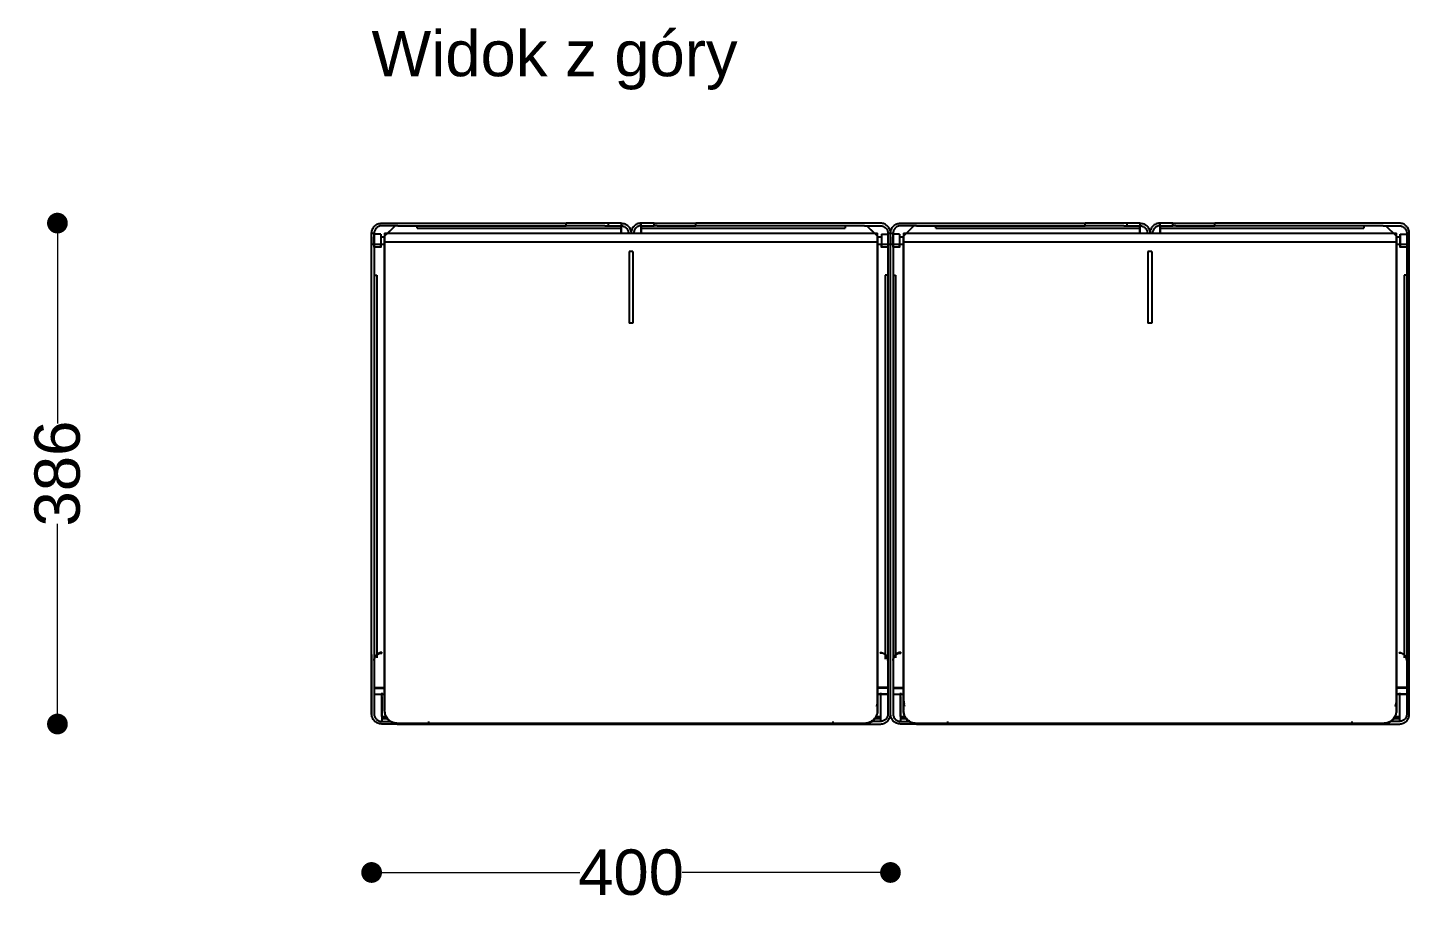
# Model space of a CAD drawing. Header units: millimetres. Extents: x 10366 to 23682, y 24552 to 29690.
# Drawn here: x 16577 to 17642, y 26129 to 26803 of the extents above; entities that cross this region are included whole.
import ezdxf

# ---------------------------------------------------------------- set-up
doc = ezdxf.new("R2010")
doc.units = ezdxf.units.MM
doc.header["$LTSCALE"] = 3
doc.layers.add('DomyÅ›lny', color=7, linetype='Continuous')
doc.styles.get("Standard").update_dxf_attribs({"font": 'arial.ttf'})
doc.dimstyles.new('MATEUSZ', dxfattribs={"dimtxt": 35, "dimasz": 16, "dimexe": 0.18, "dimexo": 0.0625, "dimgap": 0.09, "dimtad": 0, "dimdec": 0, "dimdsep": 46, "dimtxsty": 'Standard', "dimblk": 'DOT', "dimcen": 0.09, "dimse1": 1, "dimse2": 1, "dimadec": 0, "dimazin": 0, "dimtfac": 1, "dimtdec": 0, "dimtofl": 0, "dimtmove": 0, "dimatfit": 3, "dimfxl": 1, "dimtolj": 1, "dimtzin": 0, "dimlwd": 9, "dimlwe": 9, "dimarcsym": 0})

# ---------------------------------------------------------------- blocks, each defined once
blk = doc.blocks.new('_Dot')
at = {"color": 0, "linetype": 'ByBlock', "lineweight": -2}
blk.add_line((-0.5, 0), (-1, 0), dxfattribs=at)
at = {"color": 0, "linetype": 'ByBlock', "const_width": 0.5}
blk.add_lwpolyline([(-0.25, 0, 1), (0.25, 0, 1)], format="xyb", close=True, dxfattribs=at)
blk = doc.blocks.new('*D69')
at = {"color": 0, "lineweight": 9, "transparency": 16777216}
for p, q in [((16599.5, 26636.6), (16599.5, 26498.3)), ((16599.5, 26282.6), (16599.5, 26420.9))]:
    blk.add_line(p, q, dxfattribs=at)
at = {"layer": 'Defpoints', "color": 0, "transparency": 16777216}
for p in [(16849.5, 26652.6), (16599.5, 26266.6), (16849.5, 26266.6)]:
    blk.add_point(p, dxfattribs=at)
at = {"color": 0, "lineweight": 9, "transparency": 16777216, "xscale": 16, "yscale": 16, "zscale": 16}
for p, rotation in [((16599.5, 26652.6), 90), ((16599.5, 26266.6), 270)]:
    blk.add_blockref('_Dot', p, dxfattribs=dict(at, rotation=rotation))
at = {"color": 0, "transparency": 16777216, "insert": (16599.5, 26459.6), "char_height": 35, "attachment_point": 5, "rotation": 90}
blk.add_mtext('\\A1;386', dxfattribs=at)
blk = doc.blocks.new('*D70')
at = {"color": 0, "lineweight": 9, "transparency": 16777216}
for p, q in [((16857.7, 26152.2), (17002.3, 26152.2)), ((17225.7, 26152.2), (17081.1, 26152.2))]:
    blk.add_line(p, q, dxfattribs=at)
at = {"layer": 'Defpoints', "color": 0, "transparency": 16777216}
for p in [(16841.7, 26274.3), (17241.7, 26274.3), (17241.7, 26152.2)]:
    blk.add_point(p, dxfattribs=at)
at = {"color": 0, "lineweight": 9, "transparency": 16777216, "xscale": 16, "yscale": 16, "zscale": 16, "rotation": 180}
blk.add_blockref('_Dot', (16841.7, 26152.2), dxfattribs=at)
at = {"color": 0, "lineweight": 9, "transparency": 16777216, "xscale": 16, "yscale": 16, "zscale": 16}
blk.add_blockref('_Dot', (17241.7, 26152.2), dxfattribs=at)
at = {"color": 0, "transparency": 16777216, "insert": (17041.7, 26152.2), "char_height": 35, "attachment_point": 5}
blk.add_mtext('\\A1;400', dxfattribs=at)

msp = doc.modelspace()

# ---------------------------------------------------------------- linework, layer by layer
at = {"layer": 'DomyÅ›lny'}
for p, q in [((16849.5, 26652.6), (16991.7, 26652.6)), ((16991.7, 26650.6), (16991.7, 26652.6)), ((17024, 26652.6), (16991.7, 26652.6)), ((17024, 26652.6), (17024, 26650.6)), ((17034, 26652.6), (17034, 26650.6)), ((17049.5, 26650.6), (17049.5, 26652.6)), ((17059.5, 26650.6), (17059.5, 26652.6)), ((17059.5, 26652.6), (17091.7, 26652.6)), ((17091.7, 26650.6), (17091.7, 26652.6)), ((17234, 26652.6), (17091.7, 26652.6)), ((17249.5, 26652.6), (17391.7, 26652.6)), ((17391.7, 26650.6), (17391.7, 26652.6)), ((17424, 26652.6), (17391.7, 26652.6)), ((17424, 26652.6), (17424, 26650.6)), ((17434, 26652.6), (17434, 26650.6)), ((17449.5, 26650.6), (17449.5, 26652.6)), ((17459.5, 26650.6), (17459.5, 26652.6)), ((17459.5, 26652.6), (17491.7, 26652.6)), ((17491.7, 26650.6), (17491.7, 26652.6)), ((17634, 26652.6), (17491.7, 26652.6)), ((16841.7, 26274.3), (16841.7, 26644.8)), ((16841.7, 26644.8), (16843.7, 26644.8)), ((16843.7, 26644.8), (16843.7, 26274.3)), ((16848.7, 26644), (16843.7, 26644)), ((16848.7, 26642), (16851.7, 26642)), ((16861.8, 26650.6), (16849.5, 26650.6)), ((16859.8, 26650.6), (16851.7, 26642.5)), ((16851.7, 26644.8), (17231.7, 26644.8)), ((16853.7, 26644.4), (16859.8, 26650.6)), ((16861.8, 26650.6), (16991.7, 26650.6)), ((16876.7, 26648.6), (16876.7, 26650.6)), ((16876.7, 26648.6), (17034, 26648.6)), ((17021.6, 26650.6), (16991.7, 26650.6)), ((17021.6, 26650.6), (17024, 26650.6)), ((17034, 26650.6), (17034, 26648.6)), ((17034, 26644.8), (17034, 26650.6)), ((17034, 26650.6), (17034, 26644.8)), ((17049.5, 26648.6), (17049.5, 26650.6)), ((17049.5, 26650.6), (17049.5, 26644.8)), ((17049.5, 26644.8), (17049.5, 26650.6)), ((17049.5, 26648.6), (17206.7, 26648.6)), ((17061.8, 26650.6), (17059.5, 26650.6)), ((17061.8, 26650.6), (17091.7, 26650.6)), ((17221.6, 26650.6), (17091.7, 26650.6)), ((17206.7, 26650.6), (17206.7, 26648.6)), ((17221.6, 26650.6), (17234, 26650.6)), ((17229.6, 26644.5), (17223.6, 26650.6)), ((17223.6, 26650.6), (17231.7, 26642.5)), ((17231.7, 26642), (17234.7, 26642)), ((17234.7, 26644), (17239.7, 26644)), ((17239.7, 26644.8), (17241.7, 26644.8)), ((17239.7, 26644.8), (17239.7, 26274.3)), ((17241.7, 26274.3), (17241.7, 26644.8)), ((17241.7, 26644.8), (17243.7, 26644.8)), ((17241.7, 26274.3), (17241.7, 26644.8)), ((17243.7, 26644.8), (17243.7, 26274.3)), ((17248.7, 26644), (17243.7, 26644)), ((17248.7, 26642), (17251.7, 26642)), ((17261.8, 26650.6), (17249.5, 26650.6)), ((17251.7, 26642.5), (17259.8, 26650.6)), ((17259.8, 26650.6), (17251.7, 26642.5)), ((17251.7, 26644.8), (17631.7, 26644.8)), ((17261.8, 26650.6), (17391.7, 26650.6)), ((17276.7, 26648.6), (17276.7, 26650.6)), ((17276.7, 26648.6), (17434, 26648.6)), ((17421.6, 26650.6), (17391.7, 26650.6)), ((17421.6, 26650.6), (17424, 26650.6)), ((17434, 26650.6), (17434, 26648.6)), ((17434, 26644.8), (17434, 26650.6)), ((17434, 26650.6), (17434, 26644.8)), ((17449.5, 26648.6), (17449.5, 26650.6)), ((17449.5, 26650.6), (17449.5, 26644.8)), ((17449.5, 26644.8), (17449.5, 26650.6)), ((17449.5, 26648.6), (17606.7, 26648.6)), ((17461.8, 26650.6), (17459.5, 26650.6)), ((17461.8, 26650.6), (17491.7, 26650.6)), ((17621.6, 26650.6), (17491.7, 26650.6)), ((17606.7, 26650.6), (17606.7, 26648.6)), ((17621.6, 26650.6), (17634, 26650.6)), ((17631.7, 26642.5), (17623.6, 26650.6)), ((17623.6, 26650.6), (17631.7, 26642.5)), ((17631.7, 26642), (17634.7, 26642)), ((17634.7, 26644), (17639.7, 26644)), ((17639.7, 26644.8), (17641.7, 26644.8)), ((17639.7, 26644.8), (17639.7, 26274.3)), ((17641.7, 26274.3), (17641.7, 26644.8)), ((16851.7, 26636), (16841.7, 26636)), ((16848.7, 26636), (16843.7, 26636)), ((16848.7, 26634), (16843.7, 26634)), ((16851.7, 26638.2), (16851.7, 26277)), ((16851.7, 26638.2), (17231.7, 26638.2)), ((16851.7, 26276.5), (16851.7, 26637.6)), ((17043.2, 26630.6), (17040.2, 26630.6)), ((17040.2, 26630.6), (17040.2, 26575.5)), ((17043.2, 26630.6), (17043.2, 26575.5)), ((17231.7, 26638.2), (17231.7, 26277)), ((17231.7, 26276.5), (17231.7, 26637.6)), ((17241.7, 26636), (17231.7, 26636)), ((17239.7, 26636), (17234.7, 26636)), ((17239.7, 26634), (17234.7, 26634)), ((17251.7, 26636), (17241.7, 26636)), ((17248.7, 26636), (17243.7, 26636)), ((17248.7, 26634), (17243.7, 26634)), ((17251.7, 26638.2), (17251.7, 26277)), ((17251.7, 26638.2), (17631.7, 26638.2)), ((17251.7, 26276.5), (17251.7, 26637.6)), ((17443.2, 26630.6), (17440.2, 26630.6)), ((17440.2, 26630.6), (17440.2, 26575.5)), ((17443.2, 26630.6), (17443.2, 26575.5)), ((17631.7, 26638.2), (17631.7, 26277)), ((17631.7, 26276.5), (17631.7, 26637.6)), ((17641.7, 26636), (17631.7, 26636)), ((17639.7, 26636), (17634.7, 26636)), ((17639.7, 26634), (17634.7, 26634)), ((16843.7, 26612.4), (16845.7, 26612.4)), ((16845.7, 26612.4), (16845.7, 26317.6)), ((17239.7, 26612.4), (17237.7, 26612.4)), ((17237.7, 26612.4), (17237.7, 26316.7)), ((17243.7, 26612.4), (17245.7, 26612.4)), ((17245.7, 26612.4), (17245.7, 26317.6)), ((17639.7, 26612.4), (17637.7, 26612.4)), ((17637.7, 26612.4), (17637.7, 26317.6)), ((17043.2, 26575.5), (17040.2, 26575.5)), ((17443.2, 26575.5), (17440.2, 26575.5)), ((16849.6, 26321.7), (16849.6, 26321.3)), ((17233.8, 26321.7), (17233.8, 26321.3)), ((17249.6, 26321.7), (17249.6, 26321.3)), ((17633.8, 26321.7), (17633.8, 26321.3)), ((16841.7, 26320.3), (16841.7, 26274.3)), ((16843.7, 26294.7), (16851.7, 26294.7)), ((16843.7, 26294.3), (16851.7, 26294.3)), ((16843.7, 26289.7), (16843.7, 26274.3)), ((16843.7, 26289.5), (16851.7, 26289.5)), ((16851.7, 26289.4), (16843.7, 26289.4)), ((17239.7, 26294.7), (17231.7, 26294.7)), ((17239.7, 26294.3), (17231.7, 26294.3)), ((17239.7, 26289.5), (17231.7, 26289.5)), ((17239.7, 26289.4), (17231.7, 26289.4)), ((17234, 26289.4), (17234, 26268.6)), ((17239.7, 26289.7), (17239.7, 26274.3)), ((17243.7, 26294.7), (17251.7, 26294.7)), ((17243.7, 26294.3), (17251.7, 26294.3)), ((17243.7, 26289.7), (17243.7, 26274.3)), ((17243.7, 26289.5), (17251.7, 26289.5)), ((17251.7, 26289.4), (17243.7, 26289.4)), ((17639.7, 26294.7), (17631.7, 26294.7)), ((17639.7, 26294.3), (17631.7, 26294.3)), ((17639.7, 26289.5), (17631.7, 26289.5)), ((17639.7, 26289.4), (17631.7, 26289.4)), ((17634, 26289.4), (17634, 26268.6)), ((17639.7, 26289.7), (17639.7, 26274.3)), ((16849.5, 26272.5), (16849.5, 26288.5)), ((16849.5, 26287.8), (16849.5, 26268.6)), ((17234, 26288.5), (17234, 26272.5)), ((17249.5, 26272.5), (17249.5, 26288.5)), ((17249.5, 26287.8), (17249.5, 26268.6)), ((17634, 26288.5), (17634, 26272.5)), ((16849.5, 26272.5), (16852.8, 26272.5)), ((16854.1, 26270.6), (16849.5, 26270.6)), ((16849.5, 26268.6), (16856.5, 26268.6)), ((16885.8, 26266.6), (16885.8, 26268.6)), ((17197.6, 26266.6), (17197.6, 26268.6)), ((17234, 26268.6), (17227, 26268.6)), ((17234, 26270.6), (17229.4, 26270.6)), ((17230.6, 26272.5), (17234, 26272.5)), ((17249.5, 26272.5), (17252.8, 26272.5)), ((17254.1, 26270.6), (17249.5, 26270.6)), ((17249.5, 26268.6), (17256.5, 26268.6)), ((17285.8, 26266.6), (17285.8, 26268.6)), ((17597.6, 26266.6), (17597.6, 26268.6)), ((17634, 26268.6), (17627, 26268.6)), ((17634, 26270.6), (17629.4, 26270.6)), ((17630.6, 26272.5), (17634, 26272.5)), ((16885.8, 26266.6), (16849.5, 26266.6)), ((17221.7, 26267.1), (16861.7, 26267.1)), ((16861.7, 26267.1), (16861.7, 26266.6)), ((16861.7, 26266.6), (17221.7, 26266.6)), ((17197.6, 26266.6), (17234, 26266.6)), ((17221.7, 26267.1), (17221.7, 26266.6)), ((17285.8, 26266.6), (17249.5, 26266.6)), ((17621.7, 26267.1), (17261.7, 26267.1)), ((17261.7, 26267.1), (17261.7, 26266.6)), ((17261.7, 26266.6), (17621.7, 26266.6)), ((17597.6, 26266.6), (17634, 26266.6)), ((17621.7, 26267.1), (17621.7, 26266.6))]:
    msp.add_line(p, q, dxfattribs=at)
for points in [[(16841.7, 26644.8, 0), (16841.8, 26645.6, 0), (16841.9, 26646.4, 0), (16842.1, 26647.1, 0), (16842.3, 26647.8, 0), (16842.7, 26648.5, 0), (16843.1, 26649.2, 0), (16843.5, 26649.8, 0), (16844, 26650.3, 0), (16844.6, 26650.8, 0), (16845.2, 26651.3, 0), (16845.9, 26651.7, 0), (16846.6, 26652, 0), (16847.3, 26652.2, 0), (16848, 26652.4, 0), (16848.7, 26652.5, 0), (16849.5, 26652.6, 0)], [(17034, 26652.6, 0), (17034, 26652.6, 0), (17034, 26652.6, 0), (17034, 26652.6, 0), (17034, 26652.6, 0), (17034, 26652.6, 0), (17034, 26652.6, 0), (17034, 26652.6, 0), (17034, 26652.6, 0), (17034, 26652.6, 0), (17034, 26652.6, 0), (17034, 26652.6, 0), (17033.9, 26652.6, 0), (17033.9, 26652.6, 0), (17033.7, 26652.6, 0), (17032.7, 26652.6, 0), (17024, 26652.6, 0)], [(17034, 26652.6, 0), (17034.7, 26652.5, 0), (17035.5, 26652.4, 0), (17036.3, 26652.2, 0), (17037, 26652, 0), (17037.7, 26651.6, 0), (17038.3, 26651.2, 0), (17038.9, 26650.8, 0), (17039.5, 26650.3, 0), (17040, 26649.7, 0), (17040.4, 26649.1, 0), (17040.8, 26648.4, 0), (17041.2, 26647.7, 0), (17041.4, 26647, 0), (17041.6, 26646.3, 0), (17041.7, 26645.6, 0), (17041.7, 26644.8, 0)], [(17049.5, 26652.6, 0), (17048.7, 26652.5, 0), (17047.9, 26652.4, 0), (17047.2, 26652.2, 0), (17046.5, 26652, 0), (17045.8, 26651.6, 0), (17045.1, 26651.2, 0), (17044.5, 26650.8, 0), (17044, 26650.3, 0), (17043.4, 26649.7, 0), (17043, 26649.1, 0), (17042.6, 26648.4, 0), (17042.3, 26647.7, 0), (17042, 26647, 0), (17041.9, 26646.3, 0), (17041.8, 26645.6, 0), (17041.7, 26644.8, 0)], [(17059.5, 26652.6, 0), (17049.5, 26652.6, 0)], [(17241.7, 26644.8, 0), (17241.7, 26645.6, 0), (17241.6, 26646.4, 0), (17241.4, 26647.1, 0), (17241.1, 26647.8, 0), (17240.8, 26648.5, 0), (17240.4, 26649.2, 0), (17239.9, 26649.8, 0), (17239.4, 26650.3, 0), (17238.8, 26650.8, 0), (17238.2, 26651.3, 0), (17237.6, 26651.7, 0), (17236.9, 26652, 0), (17236.2, 26652.2, 0), (17235.5, 26652.4, 0), (17234.7, 26652.5, 0), (17234, 26652.6, 0)], [(17241.7, 26644.8, 0), (17241.8, 26645.6, 0), (17241.9, 26646.4, 0), (17242.1, 26647.1, 0), (17242.3, 26647.8, 0), (17242.7, 26648.5, 0), (17243.1, 26649.2, 0), (17243.5, 26649.8, 0), (17244, 26650.3, 0), (17244.6, 26650.8, 0), (17245.2, 26651.3, 0), (17245.9, 26651.7, 0), (17246.6, 26652, 0), (17247.3, 26652.2, 0), (17248, 26652.4, 0), (17248.7, 26652.5, 0), (17249.5, 26652.6, 0)], [(17434, 26652.6, 0), (17434, 26652.6, 0), (17434, 26652.6, 0), (17434, 26652.6, 0), (17434, 26652.6, 0), (17434, 26652.6, 0), (17434, 26652.6, 0), (17434, 26652.6, 0), (17434, 26652.6, 0), (17434, 26652.6, 0), (17434, 26652.6, 0), (17434, 26652.6, 0), (17433.9, 26652.6, 0), (17433.9, 26652.6, 0), (17433.7, 26652.6, 0), (17432.7, 26652.6, 0), (17424, 26652.6, 0)], [(17434, 26652.6, 0), (17434.7, 26652.5, 0), (17435.5, 26652.4, 0), (17436.3, 26652.2, 0), (17437, 26652, 0), (17437.7, 26651.6, 0), (17438.3, 26651.2, 0), (17438.9, 26650.8, 0), (17439.5, 26650.3, 0), (17440, 26649.7, 0), (17440.4, 26649.1, 0), (17440.8, 26648.4, 0), (17441.2, 26647.7, 0), (17441.4, 26647, 0), (17441.6, 26646.3, 0), (17441.7, 26645.6, 0), (17441.7, 26644.8, 0)], [(17449.5, 26652.6, 0), (17448.7, 26652.5, 0), (17447.9, 26652.4, 0), (17447.2, 26652.2, 0), (17446.5, 26652, 0), (17445.8, 26651.6, 0), (17445.1, 26651.2, 0), (17444.5, 26650.8, 0), (17444, 26650.3, 0), (17443.4, 26649.7, 0), (17443, 26649.1, 0), (17442.6, 26648.4, 0), (17442.3, 26647.7, 0), (17442, 26647, 0), (17441.9, 26646.3, 0), (17441.8, 26645.6, 0), (17441.7, 26644.8, 0)], [(17459.5, 26652.6, 0), (17449.5, 26652.6, 0)], [(17641.7, 26644.8, 0), (17641.7, 26645.6, 0), (17641.6, 26646.4, 0), (17641.4, 26647.1, 0), (17641.1, 26647.8, 0), (17640.8, 26648.5, 0), (17640.4, 26649.2, 0), (17639.9, 26649.8, 0), (17639.4, 26650.3, 0), (17638.8, 26650.8, 0), (17638.2, 26651.3, 0), (17637.6, 26651.7, 0), (17636.9, 26652, 0), (17636.2, 26652.2, 0), (17635.5, 26652.4, 0), (17634.7, 26652.5, 0), (17634, 26652.6, 0)], [(16849.5, 26650.6, 0), (16848.9, 26650.5, 0), (16848.3, 26650.5, 0), (16847.8, 26650.3, 0), (16847.2, 26650.1, 0), (16846.7, 26649.9, 0), (16846.2, 26649.6, 0), (16845.8, 26649.2, 0), (16845.4, 26648.8, 0), (16845, 26648.4, 0), (16844.7, 26648, 0), (16844.4, 26647.5, 0), (16844.1, 26647, 0), (16844, 26646.4, 0), (16843.8, 26645.9, 0), (16843.8, 26645.4, 0), (16843.7, 26644.8, 0)], [(16843.7, 26642, 0), (16843.7, 26642, 0), (16843.7, 26642, 0), (16843.7, 26642, 0), (16843.7, 26642, 0), (16843.7, 26642, 0), (16843.7, 26642, 0), (16843.7, 26642, 0), (16843.7, 26642, 0), (16843.7, 26642, 0), (16843.7, 26642, 0), (16843.7, 26642, 0), (16843.7, 26642, 0), (16843.7, 26642, 0), (16843.7, 26641.9, 0), (16843.7, 26641.6, 0), (16843.7, 26636, 0)], [(16848.7, 26644, 0), (16848.7, 26644, 0), (16848.7, 26644, 0), (16848.7, 26644, 0), (16848.7, 26644, 0), (16848.7, 26644, 0), (16848.7, 26644, 0), (16848.7, 26644, 0), (16848.7, 26644, 0), (16848.7, 26644, 0), (16848.7, 26644, 0), (16848.7, 26644, 0), (16848.7, 26644, 0), (16848.7, 26644, 0), (16848.7, 26643.8, 0), (16848.7, 26643, 0), (16848.7, 26637, 0), (16848.7, 26634, 0), (16848.7, 26634, 0), (16848.7, 26634, 0), (16848.7, 26634, 0), (16848.7, 26634, 0), (16848.7, 26634, 0), (16848.7, 26634, 0), (16848.7, 26634, 0), (16848.7, 26634, 0), (16848.7, 26634, 0), (16848.7, 26634, 0), (16848.7, 26634, 0), (16848.7, 26634, 0), (16848.7, 26634, 0), (16848.7, 26634, 0), (16848.7, 26634, 0), (16848.7, 26634, 0), (16848.7, 26634, 0), (16848.7, 26634, 0), (16848.7, 26634, 0), (16848.7, 26634, 0), (16848.7, 26634.1, 0), (16848.7, 26634.3, 0), (16848.7, 26636, 0)], [(16848.7, 26642, 0), (16848.7, 26642, 0), (16848.7, 26642, 0), (16848.7, 26642, 0), (16848.7, 26642, 0), (16848.7, 26642, 0), (16848.7, 26642, 0), (16848.7, 26642, 0), (16848.7, 26642, 0), (16848.7, 26642, 0), (16848.7, 26642, 0), (16848.7, 26642, 0), (16848.7, 26642, 0), (16848.7, 26642, 0), (16848.7, 26641.9, 0), (16848.7, 26641.6, 0), (16848.7, 26636, 0)], [(16851.7, 26644.8, 0), (16851.7, 26644.8, 0), (16851.7, 26644.8, 0), (16851.7, 26644.8, 0), (16851.7, 26644.8, 0), (16851.7, 26644.8, 0), (16851.7, 26644.8, 0), (16851.7, 26644.8, 0), (16851.7, 26644.8, 0), (16851.7, 26644.8, 0), (16851.7, 26644.8, 0), (16851.7, 26644.8, 0), (16851.7, 26644.8, 0), (16851.7, 26644.8, 0), (16851.7, 26644.6, 0), (16851.7, 26644, 0), (16851.7, 26638.2, 0)], [(16851.7, 26637.6, 0), (16851.7, 26641.8, 0)], [(17024, 26650.6, 0), (17034, 26650.6, 0)], [(17034, 26650.6, 0), (17034.5, 26650.5, 0), (17035.1, 26650.5, 0), (17035.7, 26650.3, 0), (17036.2, 26650.1, 0), (17036.7, 26649.9, 0), (17037.2, 26649.6, 0), (17037.7, 26649.2, 0), (17038.1, 26648.8, 0), (17038.5, 26648.4, 0), (17038.8, 26648, 0), (17039.1, 26647.5, 0), (17039.3, 26647, 0), (17039.5, 26646.4, 0), (17039.6, 26645.9, 0), (17039.7, 26645.4, 0), (17039.7, 26644.8, 0)], [(17049.5, 26650.6, 0), (17048.9, 26650.5, 0), (17048.3, 26650.5, 0), (17047.8, 26650.3, 0), (17047.2, 26650.1, 0), (17046.7, 26649.9, 0), (17046.2, 26649.6, 0), (17045.8, 26649.2, 0), (17045.4, 26648.8, 0), (17045, 26648.4, 0), (17044.7, 26648, 0), (17044.4, 26647.5, 0), (17044.1, 26647, 0), (17044, 26646.4, 0), (17043.8, 26645.9, 0), (17043.8, 26645.4, 0), (17043.7, 26644.8, 0)], [(17049.5, 26650.6, 0), (17049.5, 26650.6, 0), (17049.5, 26650.6, 0), (17049.5, 26650.6, 0), (17049.5, 26650.6, 0), (17049.5, 26650.6, 0), (17049.5, 26650.6, 0), (17049.5, 26650.6, 0), (17049.5, 26650.6, 0), (17049.5, 26650.6, 0), (17049.5, 26650.6, 0), (17049.5, 26650.6, 0), (17049.5, 26650.6, 0), (17049.5, 26650.6, 0), (17049.6, 26650.6, 0), (17049.8, 26650.6, 0), (17050.7, 26650.6, 0), (17059.5, 26650.6, 0)], [(17231.7, 26638.2, 0), (17231.7, 26644.8, 0)], [(17231.7, 26641.8, 0), (17231.7, 26641.8, 0), (17231.7, 26641.8, 0), (17231.7, 26641.8, 0), (17231.7, 26641.8, 0), (17231.7, 26641.8, 0), (17231.7, 26641.8, 0), (17231.7, 26641.8, 0), (17231.7, 26641.8, 0), (17231.7, 26641.8, 0), (17231.7, 26641.8, 0), (17231.7, 26641.8, 0), (17231.7, 26641.8, 0), (17231.7, 26641.8, 0), (17231.7, 26641.8, 0), (17231.7, 26641.7, 0), (17231.7, 26641.3, 0), (17231.7, 26637.6, 0)], [(17234, 26650.6, 0), (17234.5, 26650.5, 0), (17235.1, 26650.5, 0), (17235.7, 26650.3, 0), (17236.2, 26650.1, 0), (17236.7, 26649.9, 0), (17237.2, 26649.6, 0), (17237.7, 26649.2, 0), (17238.1, 26648.8, 0), (17238.5, 26648.4, 0), (17238.8, 26648, 0), (17239.1, 26647.5, 0), (17239.3, 26647, 0), (17239.5, 26646.4, 0), (17239.6, 26645.9, 0), (17239.7, 26645.4, 0), (17239.7, 26644.8, 0)], [(17234.7, 26644, 0), (17234.7, 26644, 0), (17234.7, 26644, 0), (17234.7, 26644, 0), (17234.7, 26644, 0), (17234.7, 26644, 0), (17234.7, 26644, 0), (17234.7, 26644, 0), (17234.7, 26644, 0), (17234.7, 26644, 0), (17234.7, 26644, 0), (17234.7, 26644, 0), (17234.7, 26644, 0), (17234.7, 26644, 0), (17234.7, 26643.8, 0), (17234.7, 26643, 0), (17234.7, 26637, 0), (17234.7, 26634, 0), (17234.7, 26634, 0), (17234.7, 26634, 0), (17234.7, 26634, 0), (17234.7, 26634, 0), (17234.7, 26634, 0), (17234.7, 26634, 0), (17234.7, 26634, 0), (17234.7, 26634, 0), (17234.7, 26634, 0), (17234.7, 26634, 0), (17234.7, 26634, 0), (17234.7, 26634, 0), (17234.7, 26634, 0), (17234.7, 26634, 0), (17234.7, 26634, 0), (17234.7, 26634, 0), (17234.7, 26634, 0), (17234.7, 26634, 0), (17234.7, 26634, 0), (17234.7, 26634, 0), (17234.7, 26634.1, 0), (17234.7, 26634.3, 0), (17234.7, 26636, 0)], [(17234.7, 26642, 0), (17234.7, 26642, 0), (17234.7, 26642, 0), (17234.7, 26642, 0), (17234.7, 26642, 0), (17234.7, 26642, 0), (17234.7, 26642, 0), (17234.7, 26642, 0), (17234.7, 26642, 0), (17234.7, 26642, 0), (17234.7, 26642, 0), (17234.7, 26642, 0), (17234.7, 26642, 0), (17234.7, 26642, 0), (17234.7, 26641.9, 0), (17234.7, 26641.6, 0), (17234.7, 26636, 0)], [(17239.7, 26644, 0), (17239.7, 26644, 0), (17239.7, 26644, 0), (17239.7, 26644, 0), (17239.7, 26644, 0), (17239.7, 26644, 0), (17239.7, 26644, 0), (17239.7, 26644, 0), (17239.7, 26644, 0), (17239.7, 26644, 0), (17239.7, 26644, 0), (17239.7, 26644, 0), (17239.7, 26644, 0), (17239.7, 26644, 0), (17239.7, 26643.9, 0), (17239.7, 26643.4, 0), (17239.7, 26634, 0)], [(17239.7, 26642, 0), (17239.7, 26642, 0), (17239.7, 26642, 0), (17239.7, 26642, 0), (17239.7, 26642, 0), (17239.7, 26642, 0), (17239.7, 26642, 0), (17239.7, 26642, 0), (17239.7, 26642, 0), (17239.7, 26642, 0), (17239.7, 26642, 0), (17239.7, 26642, 0), (17239.7, 26642, 0), (17239.7, 26642, 0), (17239.7, 26641.9, 0), (17239.7, 26641.6, 0), (17239.7, 26636, 0)], [(17241.7, 26642, 0), (17241.7, 26642, 0), (17241.7, 26642, 0), (17241.7, 26642, 0), (17241.7, 26642, 0), (17241.7, 26642, 0), (17241.7, 26642, 0), (17241.7, 26642, 0), (17241.7, 26642, 0), (17241.7, 26642, 0), (17241.7, 26642, 0), (17241.7, 26642, 0), (17241.7, 26642, 0), (17241.7, 26642, 0), (17241.7, 26641.9, 0), (17241.7, 26641.6, 0), (17241.7, 26639.1, 0), (17241.7, 26636.9, 0), (17241.7, 26636.2, 0), (17241.7, 26636.1, 0), (17241.7, 26636, 0), (17241.7, 26636, 0), (17241.7, 26636, 0), (17241.7, 26636, 0), (17241.7, 26636, 0), (17241.7, 26636, 0), (17241.7, 26636, 0), (17241.7, 26636, 0), (17241.7, 26636, 0), (17241.7, 26636, 0), (17241.7, 26636, 0), (17241.7, 26636, 0), (17241.7, 26636, 0), (17241.7, 26636, 0)], [(17249.5, 26650.6, 0), (17248.9, 26650.5, 0), (17248.3, 26650.5, 0), (17247.8, 26650.3, 0), (17247.2, 26650.1, 0), (17246.7, 26649.9, 0), (17246.2, 26649.6, 0), (17245.8, 26649.2, 0), (17245.4, 26648.8, 0), (17245, 26648.4, 0), (17244.7, 26648, 0), (17244.4, 26647.5, 0), (17244.1, 26647, 0), (17244, 26646.4, 0), (17243.8, 26645.9, 0), (17243.8, 26645.4, 0), (17243.7, 26644.8, 0)], [(17243.7, 26642, 0), (17243.7, 26642, 0), (17243.7, 26642, 0), (17243.7, 26642, 0), (17243.7, 26642, 0), (17243.7, 26642, 0), (17243.7, 26642, 0), (17243.7, 26642, 0), (17243.7, 26642, 0), (17243.7, 26642, 0), (17243.7, 26642, 0), (17243.7, 26642, 0), (17243.7, 26642, 0), (17243.7, 26642, 0), (17243.7, 26641.9, 0), (17243.7, 26641.6, 0), (17243.7, 26636, 0)], [(17248.7, 26644, 0), (17248.7, 26644, 0), (17248.7, 26644, 0), (17248.7, 26644, 0), (17248.7, 26644, 0), (17248.7, 26644, 0), (17248.7, 26644, 0), (17248.7, 26644, 0), (17248.7, 26644, 0), (17248.7, 26644, 0), (17248.7, 26644, 0), (17248.7, 26644, 0), (17248.7, 26644, 0), (17248.7, 26644, 0), (17248.7, 26643.8, 0), (17248.7, 26643, 0), (17248.7, 26637, 0), (17248.7, 26634, 0), (17248.7, 26634, 0), (17248.7, 26634, 0), (17248.7, 26634, 0), (17248.7, 26634, 0), (17248.7, 26634, 0), (17248.7, 26634, 0), (17248.7, 26634, 0), (17248.7, 26634, 0), (17248.7, 26634, 0), (17248.7, 26634, 0), (17248.7, 26634, 0), (17248.7, 26634, 0), (17248.7, 26634, 0), (17248.7, 26634, 0), (17248.7, 26634, 0), (17248.7, 26634, 0), (17248.7, 26634, 0), (17248.7, 26634, 0), (17248.7, 26634, 0), (17248.7, 26634, 0), (17248.7, 26634.1, 0), (17248.7, 26634.3, 0), (17248.7, 26636, 0)], [(17248.7, 26642, 0), (17248.7, 26642, 0), (17248.7, 26642, 0), (17248.7, 26642, 0), (17248.7, 26642, 0), (17248.7, 26642, 0), (17248.7, 26642, 0), (17248.7, 26642, 0), (17248.7, 26642, 0), (17248.7, 26642, 0), (17248.7, 26642, 0), (17248.7, 26642, 0), (17248.7, 26642, 0), (17248.7, 26642, 0), (17248.7, 26641.9, 0), (17248.7, 26641.6, 0), (17248.7, 26636, 0)], [(17251.7, 26644.8, 0), (17251.7, 26644.8, 0), (17251.7, 26644.8, 0), (17251.7, 26644.8, 0), (17251.7, 26644.8, 0), (17251.7, 26644.8, 0), (17251.7, 26644.8, 0), (17251.7, 26644.8, 0), (17251.7, 26644.8, 0), (17251.7, 26644.8, 0), (17251.7, 26644.8, 0), (17251.7, 26644.8, 0), (17251.7, 26644.8, 0), (17251.7, 26644.8, 0), (17251.7, 26644.6, 0), (17251.7, 26644, 0), (17251.7, 26638.2, 0)], [(17251.7, 26637.6, 0), (17251.7, 26641.8, 0)], [(17424, 26650.6, 0), (17434, 26650.6, 0)], [(17434, 26650.6, 0), (17434.5, 26650.5, 0), (17435.1, 26650.5, 0), (17435.7, 26650.3, 0), (17436.2, 26650.1, 0), (17436.7, 26649.9, 0), (17437.2, 26649.6, 0), (17437.7, 26649.2, 0), (17438.1, 26648.8, 0), (17438.5, 26648.4, 0), (17438.8, 26648, 0), (17439.1, 26647.5, 0), (17439.3, 26647, 0), (17439.5, 26646.4, 0), (17439.6, 26645.9, 0), (17439.7, 26645.4, 0), (17439.7, 26644.8, 0)], [(17449.5, 26650.6, 0), (17448.9, 26650.5, 0), (17448.3, 26650.5, 0), (17447.8, 26650.3, 0), (17447.2, 26650.1, 0), (17446.7, 26649.9, 0), (17446.2, 26649.6, 0), (17445.8, 26649.2, 0), (17445.4, 26648.8, 0), (17445, 26648.4, 0), (17444.7, 26648, 0), (17444.4, 26647.5, 0), (17444.1, 26647, 0), (17444, 26646.4, 0), (17443.8, 26645.9, 0), (17443.8, 26645.4, 0), (17443.7, 26644.8, 0)], [(17449.5, 26650.6, 0), (17449.5, 26650.6, 0), (17449.5, 26650.6, 0), (17449.5, 26650.6, 0), (17449.5, 26650.6, 0), (17449.5, 26650.6, 0), (17449.5, 26650.6, 0), (17449.5, 26650.6, 0), (17449.5, 26650.6, 0), (17449.5, 26650.6, 0), (17449.5, 26650.6, 0), (17449.5, 26650.6, 0), (17449.5, 26650.6, 0), (17449.5, 26650.6, 0), (17449.6, 26650.6, 0), (17449.8, 26650.6, 0), (17450.7, 26650.6, 0), (17459.5, 26650.6, 0)], [(17631.7, 26638.2, 0), (17631.7, 26644.8, 0)], [(17631.7, 26641.8, 0), (17631.7, 26641.8, 0), (17631.7, 26641.8, 0), (17631.7, 26641.8, 0), (17631.7, 26641.8, 0), (17631.7, 26641.8, 0), (17631.7, 26641.8, 0), (17631.7, 26641.8, 0), (17631.7, 26641.8, 0), (17631.7, 26641.8, 0), (17631.7, 26641.8, 0), (17631.7, 26641.8, 0), (17631.7, 26641.8, 0), (17631.7, 26641.8, 0), (17631.7, 26641.8, 0), (17631.7, 26641.7, 0), (17631.7, 26641.3, 0), (17631.7, 26637.6, 0)], [(17634, 26650.6, 0), (17634.5, 26650.5, 0), (17635.1, 26650.5, 0), (17635.7, 26650.3, 0), (17636.2, 26650.1, 0), (17636.7, 26649.9, 0), (17637.2, 26649.6, 0), (17637.7, 26649.2, 0), (17638.1, 26648.8, 0), (17638.5, 26648.4, 0), (17638.8, 26648, 0), (17639.1, 26647.5, 0), (17639.3, 26647, 0), (17639.5, 26646.4, 0), (17639.6, 26645.9, 0), (17639.7, 26645.4, 0), (17639.7, 26644.8, 0)], [(17634.7, 26642, 0), (17634.7, 26642, 0), (17634.7, 26642, 0), (17634.7, 26642, 0), (17634.7, 26642, 0), (17634.7, 26642, 0), (17634.7, 26642, 0), (17634.7, 26642, 0), (17634.7, 26642, 0), (17634.7, 26642, 0), (17634.7, 26642, 0), (17634.7, 26642, 0), (17634.7, 26642, 0), (17634.7, 26642, 0), (17634.7, 26641.9, 0), (17634.7, 26641.6, 0), (17634.7, 26636, 0)], [(17639.7, 26644, 0), (17639.7, 26644, 0), (17639.7, 26644, 0), (17639.7, 26644, 0), (17639.7, 26644, 0), (17639.7, 26644, 0), (17639.7, 26644, 0), (17639.7, 26644, 0), (17639.7, 26644, 0), (17639.7, 26644, 0), (17639.7, 26644, 0), (17639.7, 26644, 0), (17639.7, 26644, 0), (17639.7, 26644, 0), (17639.7, 26643.9, 0), (17639.7, 26643.4, 0), (17639.7, 26634, 0)], [(17639.7, 26642, 0), (17639.7, 26642, 0), (17639.7, 26642, 0), (17639.7, 26642, 0), (17639.7, 26642, 0), (17639.7, 26642, 0), (17639.7, 26642, 0), (17639.7, 26642, 0), (17639.7, 26642, 0), (17639.7, 26642, 0), (17639.7, 26642, 0), (17639.7, 26642, 0), (17639.7, 26642, 0), (17639.7, 26642, 0), (17639.7, 26641.9, 0), (17639.7, 26641.6, 0), (17639.7, 26636, 0)], [(17241.7, 26639.6, 0), (17241.7, 26636, 0)], [(16849.6, 26321.7, 0), (16849.1, 26321.6, 0), (16848.5, 26321.6, 0), (16848, 26321.4, 0), (16847.4, 26321.3, 0), (16846.9, 26321, 0), (16846.4, 26320.7, 0), (16845.9, 26320.4, 0), (16845.5, 26320, 0), (16845, 26319.5, 0), (16844.7, 26319, 0), (16844.4, 26318.5, 0), (16844.1, 26318, 0), (16844, 26317.5, 0), (16843.8, 26316.9, 0), (16843.7, 26316.4, 0), (16843.7, 26315.9, 0)], [(16843.7, 26315.5, 0), (16843.7, 26316, 0), (16843.8, 26316.6, 0), (16844, 26317.1, 0), (16844.1, 26317.7, 0), (16844.4, 26318.2, 0), (16844.7, 26318.7, 0), (16845, 26319.2, 0), (16845.5, 26319.6, 0), (16845.9, 26320, 0), (16846.4, 26320.4, 0), (16846.9, 26320.7, 0), (16847.4, 26320.9, 0), (16848, 26321.1, 0), (16848.5, 26321.2, 0), (16849.1, 26321.3, 0), (16849.6, 26321.3, 0)], [(17233.8, 26321.7, 0), (17234.4, 26321.6, 0), (17234.9, 26321.6, 0), (17235.5, 26321.4, 0), (17236, 26321.3, 0), (17236.5, 26321, 0), (17237.1, 26320.7, 0), (17237.5, 26320.4, 0), (17238, 26320, 0), (17238.4, 26319.5, 0), (17238.8, 26319, 0), (17239.1, 26318.5, 0), (17239.3, 26318, 0), (17239.5, 26317.5, 0), (17239.6, 26316.9, 0), (17239.7, 26316.4, 0), (17239.7, 26315.9, 0)], [(17239.7, 26315.5, 0), (17239.7, 26316, 0), (17239.6, 26316.6, 0), (17239.5, 26317.1, 0), (17239.3, 26317.7, 0), (17239.1, 26318.2, 0), (17238.8, 26318.7, 0), (17238.4, 26319.2, 0), (17238, 26319.6, 0), (17237.5, 26320, 0), (17237.1, 26320.4, 0), (17236.5, 26320.7, 0), (17236, 26320.9, 0), (17235.5, 26321.1, 0), (17234.9, 26321.2, 0), (17234.4, 26321.3, 0), (17233.8, 26321.3, 0)], [(17249.6, 26321.7, 0), (17249.1, 26321.6, 0), (17248.5, 26321.6, 0), (17248, 26321.4, 0), (17247.4, 26321.3, 0), (17246.9, 26321, 0), (17246.4, 26320.7, 0), (17245.9, 26320.4, 0), (17245.5, 26320, 0), (17245, 26319.5, 0), (17244.7, 26319, 0), (17244.4, 26318.5, 0), (17244.1, 26318, 0), (17244, 26317.5, 0), (17243.8, 26316.9, 0), (17243.7, 26316.4, 0), (17243.7, 26315.9, 0)], [(17243.7, 26315.5, 0), (17243.7, 26316, 0), (17243.8, 26316.6, 0), (17244, 26317.1, 0), (17244.1, 26317.7, 0), (17244.4, 26318.2, 0), (17244.7, 26318.7, 0), (17245, 26319.2, 0), (17245.5, 26319.6, 0), (17245.9, 26320, 0), (17246.4, 26320.4, 0), (17246.9, 26320.7, 0), (17247.4, 26320.9, 0), (17248, 26321.1, 0), (17248.5, 26321.2, 0), (17249.1, 26321.3, 0), (17249.6, 26321.3, 0)], [(17633.8, 26321.7, 0), (17634.4, 26321.6, 0), (17634.9, 26321.6, 0), (17635.5, 26321.4, 0), (17636, 26321.3, 0), (17636.5, 26321, 0), (17637.1, 26320.7, 0), (17637.5, 26320.4, 0), (17638, 26320, 0), (17638.4, 26319.5, 0), (17638.8, 26319, 0), (17639.1, 26318.5, 0), (17639.3, 26318, 0), (17639.5, 26317.5, 0), (17639.6, 26316.9, 0), (17639.7, 26316.4, 0), (17639.7, 26315.9, 0)], [(17639.7, 26315.5, 0), (17639.7, 26316, 0), (17639.6, 26316.6, 0), (17639.5, 26317.1, 0), (17639.3, 26317.7, 0), (17639.1, 26318.2, 0), (17638.8, 26318.7, 0), (17638.4, 26319.2, 0), (17638, 26319.6, 0), (17637.5, 26320, 0), (17637.1, 26320.4, 0), (17636.5, 26320.7, 0), (17636, 26320.9, 0), (17635.5, 26321.1, 0), (17634.9, 26321.2, 0), (17634.4, 26321.3, 0), (17633.8, 26321.3, 0)], [(16849.5, 26290.6, 0), (16849.5, 26290.6, 0), (16849.5, 26290.4, 0), (16849.5, 26290, 0), (16849.5, 26288.5, 0)], [(17234, 26290.6, 0), (17234, 26290.6, 0), (17234, 26290.4, 0), (17234, 26290, 0), (17234, 26288.5, 0)], [(17249.5, 26290.6, 0), (17249.5, 26290.6, 0), (17249.5, 26290.4, 0), (17249.5, 26290, 0), (17249.5, 26288.5, 0)], [(17634, 26290.6, 0), (17634, 26290.6, 0), (17634, 26290.4, 0), (17634, 26290, 0), (17634, 26288.5, 0)], [(17231.7, 26284.7, 0), (17231.6, 26283.5, 0), (17231.4, 26282.3, 0), (17231.1, 26281.2, 0), (17230.6, 26280.1, 0)], [(17251.7, 26285.2, 0), (17251.9, 26283.5, 0), (17252.3, 26281.9, 0)], [(17252.8, 26280.2, 0), (17252.3, 26281.3, 0), (17252, 26282.4, 0), (17251.8, 26283.5, 0), (17251.7, 26284.7, 0)], [(17631.7, 26284.7, 0), (17631.6, 26283.4, 0), (17631.4, 26282.3, 0), (17631.1, 26281.1, 0), (17630.5, 26280, 0)], [(16849.5, 26266.6, 0), (16848.7, 26266.7, 0), (16847.9, 26266.8, 0), (16847.2, 26267, 0), (16846.4, 26267.2, 0), (16845.7, 26267.6, 0), (16845.1, 26268, 0), (16844.5, 26268.4, 0), (16843.9, 26268.9, 0), (16843.4, 26269.5, 0), (16843, 26270.1, 0), (16842.6, 26270.8, 0), (16842.3, 26271.4, 0), (16842, 26272.1, 0), (16841.9, 26272.8, 0), (16841.8, 26273.6, 0), (16841.7, 26274.3, 0)], [(16843.7, 26274.3, 0), (16843.8, 26273.7, 0), (16843.8, 26273.1, 0), (16844, 26272.6, 0), (16844.2, 26272.1, 0), (16844.4, 26271.5, 0), (16844.7, 26271.1, 0), (16845.1, 26270.6, 0), (16845.5, 26270.2, 0), (16845.9, 26269.8, 0), (16846.4, 26269.5, 0), (16846.8, 26269.2, 0), (16847.3, 26269, 0), (16847.9, 26268.8, 0), (16848.4, 26268.7, 0), (16848.9, 26268.6, 0), (16849.5, 26268.6, 0)], [(16849.5, 26272.5, 0), (16849.5, 26271.1, 0), (16849.5, 26270.7, 0), (16849.5, 26270.6, 0), (16849.5, 26270.6, 0), (16849.5, 26270.6, 0), (16849.5, 26270.6, 0), (16849.5, 26270.6, 0), (16849.5, 26270.6, 0), (16849.5, 26270.6, 0), (16849.5, 26270.6, 0), (16849.5, 26270.6, 0), (16849.5, 26270.6, 0), (16849.5, 26270.6, 0), (16849.5, 26270.6, 0), (16849.5, 26270.6, 0), (16849.5, 26270.6, 0), (16849.5, 26270.6, 0), (16849.5, 26270.6, 0), (16849.5, 26270.6, 0), (16849.5, 26270.6, 0), (16849.5, 26270.6, 0), (16849.5, 26270.6, 0)], [(16861.7, 26267.1, 0), (16860.8, 26267.2, 0), (16859.9, 26267.3, 0), (16859, 26267.5, 0), (16858, 26267.8, 0), (16857.1, 26268.2, 0), (16856.3, 26268.7, 0), (16855.4, 26269.3, 0), (16854.7, 26270, 0), (16854, 26270.8, 0), (16853.4, 26271.6, 0), (16852.8, 26272.5, 0), (16852.4, 26273.4, 0), (16852.1, 26274.3, 0), (16851.9, 26275.2, 0), (16851.8, 26276.1, 0), (16851.7, 26277, 0)], [(16851.7, 26276.5, 0), (16851.8, 26275.6, 0), (16851.9, 26274.7, 0), (16852.1, 26273.8, 0), (16852.4, 26272.8, 0), (16852.8, 26271.9, 0), (16853.4, 26271.1, 0), (16854, 26270.3, 0), (16854.7, 26269.5, 0), (16855.4, 26268.8, 0), (16856.3, 26268.2, 0), (16857.1, 26267.7, 0), (16858, 26267.3, 0), (16859, 26267, 0), (16859.9, 26266.8, 0), (16860.8, 26266.7, 0), (16861.7, 26266.6, 0)], [(17231.7, 26277, 0), (17231.7, 26276.1, 0), (17231.6, 26275.2, 0), (17231.3, 26274.3, 0), (17231, 26273.4, 0), (17230.6, 26272.5, 0), (17230.1, 26271.6, 0), (17229.5, 26270.8, 0), (17228.8, 26270, 0), (17228, 26269.3, 0), (17227.2, 26268.7, 0), (17226.3, 26268.2, 0), (17225.4, 26267.8, 0), (17224.5, 26267.5, 0), (17223.5, 26267.3, 0), (17222.6, 26267.2, 0), (17221.7, 26267.1, 0)], [(17221.7, 26266.6, 0), (17222.6, 26266.7, 0), (17223.5, 26266.8, 0), (17224.5, 26267, 0), (17225.4, 26267.3, 0), (17226.3, 26267.7, 0), (17227.2, 26268.2, 0), (17228, 26268.8, 0), (17228.8, 26269.5, 0), (17229.5, 26270.3, 0), (17230.1, 26271.1, 0), (17230.6, 26271.9, 0), (17231, 26272.8, 0), (17231.3, 26273.8, 0), (17231.6, 26274.7, 0), (17231.7, 26275.6, 0), (17231.7, 26276.5, 0)], [(17234, 26266.6, 0), (17234.8, 26266.7, 0), (17235.5, 26266.8, 0), (17236.3, 26267, 0), (17237, 26267.2, 0), (17237.7, 26267.6, 0), (17238.4, 26268, 0), (17239, 26268.4, 0), (17239.5, 26268.9, 0), (17240, 26269.5, 0), (17240.5, 26270.1, 0), (17240.8, 26270.8, 0), (17241.2, 26271.4, 0), (17241.4, 26272.1, 0), (17241.6, 26272.8, 0), (17241.7, 26273.6, 0), (17241.7, 26274.3, 0)], [(17239.7, 26274.3, 0), (17239.7, 26273.7, 0), (17239.6, 26273.1, 0), (17239.5, 26272.6, 0), (17239.3, 26272.1, 0), (17239, 26271.5, 0), (17238.7, 26271.1, 0), (17238.4, 26270.6, 0), (17238, 26270.2, 0), (17237.6, 26269.8, 0), (17237.1, 26269.5, 0), (17236.6, 26269.2, 0), (17236.1, 26269, 0), (17235.6, 26268.8, 0), (17235.1, 26268.7, 0), (17234.5, 26268.6, 0), (17234, 26268.6, 0)], [(17234, 26272.5, 0), (17234, 26271.1, 0), (17234, 26270.7, 0), (17234, 26270.6, 0), (17234, 26270.6, 0), (17234, 26270.6, 0), (17234, 26270.6, 0), (17234, 26270.6, 0), (17234, 26270.6, 0), (17234, 26270.6, 0), (17234, 26270.6, 0), (17234, 26270.6, 0), (17234, 26270.6, 0), (17234, 26270.6, 0), (17234, 26270.6, 0), (17234, 26270.6, 0), (17234, 26270.6, 0), (17234, 26270.6, 0), (17234, 26270.6, 0), (17234, 26270.6, 0), (17234, 26270.6, 0), (17234, 26270.6, 0), (17234, 26270.6, 0)], [(17249.5, 26266.6, 0), (17248.7, 26266.7, 0), (17247.9, 26266.8, 0), (17247.2, 26267, 0), (17246.4, 26267.2, 0), (17245.7, 26267.6, 0), (17245.1, 26268, 0), (17244.5, 26268.4, 0), (17243.9, 26268.9, 0), (17243.4, 26269.5, 0), (17243, 26270.1, 0), (17242.6, 26270.8, 0), (17242.3, 26271.4, 0), (17242, 26272.1, 0), (17241.9, 26272.8, 0), (17241.8, 26273.6, 0), (17241.7, 26274.3, 0)], [(17243.7, 26274.3, 0), (17243.8, 26273.7, 0), (17243.8, 26273.1, 0), (17244, 26272.6, 0), (17244.2, 26272.1, 0), (17244.4, 26271.5, 0), (17244.7, 26271.1, 0), (17245.1, 26270.6, 0), (17245.5, 26270.2, 0), (17245.9, 26269.8, 0), (17246.4, 26269.5, 0), (17246.8, 26269.2, 0), (17247.3, 26269, 0), (17247.9, 26268.8, 0), (17248.4, 26268.7, 0), (17248.9, 26268.6, 0), (17249.5, 26268.6, 0)], [(17249.5, 26272.5, 0), (17249.5, 26271.1, 0), (17249.5, 26270.7, 0), (17249.5, 26270.6, 0), (17249.5, 26270.6, 0), (17249.5, 26270.6, 0), (17249.5, 26270.6, 0), (17249.5, 26270.6, 0), (17249.5, 26270.6, 0), (17249.5, 26270.6, 0), (17249.5, 26270.6, 0), (17249.5, 26270.6, 0), (17249.5, 26270.6, 0), (17249.5, 26270.6, 0), (17249.5, 26270.6, 0), (17249.5, 26270.6, 0), (17249.5, 26270.6, 0), (17249.5, 26270.6, 0), (17249.5, 26270.6, 0), (17249.5, 26270.6, 0), (17249.5, 26270.6, 0), (17249.5, 26270.6, 0), (17249.5, 26270.6, 0)], [(17261.7, 26267.1, 0), (17260.8, 26267.2, 0), (17259.9, 26267.3, 0), (17259, 26267.5, 0), (17258, 26267.8, 0), (17257.1, 26268.2, 0), (17256.3, 26268.7, 0), (17255.4, 26269.3, 0), (17254.7, 26270, 0), (17254, 26270.8, 0), (17253.4, 26271.6, 0), (17252.8, 26272.5, 0), (17252.4, 26273.4, 0), (17252.1, 26274.3, 0), (17251.9, 26275.2, 0), (17251.8, 26276.1, 0), (17251.7, 26277, 0)], [(17251.7, 26276.5, 0), (17251.8, 26275.6, 0), (17251.9, 26274.7, 0), (17252.1, 26273.8, 0), (17252.4, 26272.8, 0), (17252.8, 26271.9, 0), (17253.4, 26271.1, 0), (17254, 26270.3, 0), (17254.7, 26269.5, 0), (17255.4, 26268.8, 0), (17256.3, 26268.2, 0), (17257.1, 26267.7, 0), (17258, 26267.3, 0), (17259, 26267, 0), (17259.9, 26266.8, 0), (17260.8, 26266.7, 0), (17261.7, 26266.6, 0)], [(17631.7, 26277, 0), (17631.7, 26276.1, 0), (17631.6, 26275.2, 0), (17631.3, 26274.3, 0), (17631, 26273.4, 0), (17630.6, 26272.5, 0), (17630.1, 26271.6, 0), (17629.5, 26270.8, 0), (17628.8, 26270, 0), (17628, 26269.3, 0), (17627.2, 26268.7, 0), (17626.3, 26268.2, 0), (17625.4, 26267.8, 0), (17624.5, 26267.5, 0), (17623.5, 26267.3, 0), (17622.6, 26267.2, 0), (17621.7, 26267.1, 0)], [(17621.7, 26266.6, 0), (17622.6, 26266.7, 0), (17623.5, 26266.8, 0), (17624.5, 26267, 0), (17625.4, 26267.3, 0), (17626.3, 26267.7, 0), (17627.2, 26268.2, 0), (17628, 26268.8, 0), (17628.8, 26269.5, 0), (17629.5, 26270.3, 0), (17630.1, 26271.1, 0), (17630.6, 26271.9, 0), (17631, 26272.8, 0), (17631.3, 26273.8, 0), (17631.6, 26274.7, 0), (17631.7, 26275.6, 0), (17631.7, 26276.5, 0)], [(17634, 26266.6, 0), (17634.8, 26266.7, 0), (17635.5, 26266.8, 0), (17636.3, 26267, 0), (17637, 26267.2, 0), (17637.7, 26267.6, 0), (17638.4, 26268, 0), (17639, 26268.4, 0), (17639.5, 26268.9, 0), (17640, 26269.5, 0), (17640.5, 26270.1, 0), (17640.8, 26270.8, 0), (17641.2, 26271.4, 0), (17641.4, 26272.1, 0), (17641.6, 26272.8, 0), (17641.7, 26273.6, 0), (17641.7, 26274.3, 0)], [(17639.7, 26274.3, 0), (17639.7, 26273.7, 0), (17639.6, 26273.1, 0), (17639.5, 26272.6, 0), (17639.3, 26272.1, 0), (17639, 26271.5, 0), (17638.7, 26271.1, 0), (17638.4, 26270.6, 0), (17638, 26270.2, 0), (17637.6, 26269.8, 0), (17637.1, 26269.5, 0), (17636.6, 26269.2, 0), (17636.1, 26269, 0), (17635.6, 26268.8, 0), (17635.1, 26268.7, 0), (17634.5, 26268.6, 0), (17634, 26268.6, 0)], [(17634, 26272.5, 0), (17634, 26271.1, 0), (17634, 26270.7, 0), (17634, 26270.6, 0), (17634, 26270.6, 0), (17634, 26270.6, 0), (17634, 26270.6, 0), (17634, 26270.6, 0), (17634, 26270.6, 0), (17634, 26270.6, 0), (17634, 26270.6, 0), (17634, 26270.6, 0), (17634, 26270.6, 0), (17634, 26270.6, 0), (17634, 26270.6, 0), (17634, 26270.6, 0), (17634, 26270.6, 0), (17634, 26270.6, 0), (17634, 26270.6, 0), (17634, 26270.6, 0), (17634, 26270.6, 0), (17634, 26270.6, 0), (17634, 26270.6, 0)], [(16885.8, 26266.6, 0), (16912.7, 26267.1, 0)], [(17197.6, 26266.6, 0), (17170.8, 26267.1, 0)], [(17285.8, 26266.6, 0), (17312.7, 26267.1, 0)], [(17597.6, 26266.6, 0), (17570.8, 26267.1, 0)]]:
    msp.add_polyline3d(points, dxfattribs=at)
for points in [[(16841.7, 26642, 0), (16841.7, 26642, 0), (16841.7, 26642, 0), (16841.7, 26642, 0), (16841.7, 26642, 0), (16841.7, 26642, 0), (16841.7, 26642, 0), (16841.7, 26642, 0), (16841.7, 26642, 0), (16841.7, 26642, 0), (16841.7, 26642, 0), (16841.7, 26642, 0), (16841.7, 26642, 0), (16841.7, 26641.9, 0), (16841.7, 26641.6, 0), (16841.7, 26636.5, 0), (16841.7, 26636, 0), (16841.7, 26636, 0), (16841.7, 26636, 0), (16841.7, 26636, 0), (16841.7, 26636, 0), (16841.7, 26636, 0), (16841.7, 26636, 0), (16841.7, 26636, 0), (16841.7, 26636, 0), (16841.7, 26636, 0), (16841.7, 26636, 0), (16841.7, 26636, 0), (16841.7, 26636, 0), (16841.7, 26636, 0), (16841.7, 26636, 0), (16841.7, 26636, 0), (16841.7, 26636, 0), (16841.7, 26636, 0), (16841.7, 26636, 0), (16841.7, 26636.1, 0), (16841.7, 26636.4, 0), (16841.7, 26638.9, 0), (16841.7, 26641.1, 0), (16841.7, 26641.8, 0), (16841.7, 26642, 0), (16841.7, 26642, 0), (16841.7, 26642, 0), (16841.7, 26642, 0), (16841.7, 26642, 0), (16841.7, 26642, 0), (16841.7, 26642, 0), (16841.7, 26642, 0), (16841.7, 26642, 0), (16841.7, 26642, 0), (16841.7, 26642, 0), (16841.7, 26642, 0), (16841.7, 26642, 0)], [(16843.7, 26644, 0), (16843.7, 26644, 0), (16843.7, 26644, 0), (16843.7, 26644, 0), (16843.7, 26644, 0), (16843.7, 26644, 0), (16843.7, 26644, 0), (16843.7, 26644, 0), (16843.7, 26644, 0), (16843.7, 26644, 0), (16843.7, 26644, 0), (16843.7, 26644, 0), (16843.7, 26644, 0), (16843.7, 26643.9, 0), (16843.7, 26643.4, 0), (16843.7, 26634.8, 0), (16843.7, 26634, 0), (16843.7, 26634, 0), (16843.7, 26634, 0), (16843.7, 26634, 0), (16843.7, 26634, 0), (16843.7, 26634, 0), (16843.7, 26634, 0), (16843.7, 26634, 0), (16843.7, 26634, 0), (16843.7, 26634, 0), (16843.7, 26634, 0), (16843.7, 26634, 0), (16843.7, 26634, 0), (16843.7, 26634, 0), (16843.7, 26634, 0), (16843.7, 26634, 0), (16843.7, 26634, 0), (16843.7, 26634, 0), (16843.7, 26634, 0), (16843.7, 26634.2, 0), (16843.7, 26634.6, 0)], [(17243.7, 26644, 0), (17243.7, 26644, 0), (17243.7, 26644, 0), (17243.7, 26644, 0), (17243.7, 26644, 0), (17243.7, 26644, 0), (17243.7, 26644, 0), (17243.7, 26644, 0), (17243.7, 26644, 0), (17243.7, 26644, 0), (17243.7, 26644, 0), (17243.7, 26644, 0), (17243.7, 26644, 0), (17243.7, 26643.9, 0), (17243.7, 26643.4, 0), (17243.7, 26634.8, 0), (17243.7, 26634, 0), (17243.7, 26634, 0), (17243.7, 26634, 0), (17243.7, 26634, 0), (17243.7, 26634, 0), (17243.7, 26634, 0), (17243.7, 26634, 0), (17243.7, 26634, 0), (17243.7, 26634, 0), (17243.7, 26634, 0), (17243.7, 26634, 0), (17243.7, 26634, 0), (17243.7, 26634, 0), (17243.7, 26634, 0), (17243.7, 26634, 0), (17243.7, 26634, 0), (17243.7, 26634, 0), (17243.7, 26634, 0), (17243.7, 26634, 0), (17243.7, 26634.2, 0), (17243.7, 26634.6, 0)], [(17634.7, 26644, 0), (17634.7, 26644, 0), (17634.7, 26644, 0), (17634.7, 26644, 0), (17634.7, 26644, 0), (17634.7, 26644, 0), (17634.7, 26644, 0), (17634.7, 26644, 0), (17634.7, 26644, 0), (17634.7, 26644, 0), (17634.7, 26644, 0), (17634.7, 26644, 0), (17634.7, 26644, 0), (17634.7, 26643.9, 0), (17634.7, 26643.4, 0), (17634.7, 26634.8, 0), (17634.7, 26634, 0), (17634.7, 26634, 0), (17634.7, 26634, 0), (17634.7, 26634, 0), (17634.7, 26634, 0), (17634.7, 26634, 0), (17634.7, 26634, 0), (17634.7, 26634, 0), (17634.7, 26634, 0), (17634.7, 26634, 0), (17634.7, 26634, 0), (17634.7, 26634, 0), (17634.7, 26634, 0), (17634.7, 26634, 0), (17634.7, 26634, 0), (17634.7, 26634, 0), (17634.7, 26634, 0), (17634.7, 26634, 0), (17634.7, 26634, 0), (17634.7, 26634.2, 0), (17634.7, 26634.6, 0)]]:
    msp.add_polyline3d(points, close=True, dxfattribs=at)

# ---------------------------------------------------------------- texts
msp.add_text('Widok z góry', height=34.962).set_placement((16841.6, 26765.8))

# ---------------------------------------------------------------- dimensions: what is measured, and where the dimension line sits
dim = msp.add_linear_dim(base=(16599.5, 26266.6), p1=(16849.5, 26652.6), p2=(16849.5, 26266.6), angle=90, dimstyle='MATEUSZ')
dim.commit()
dim.dimension.update_dxf_attribs({"geometry": '*D69', "text_midpoint": (16599.5, 26459.6)})
dim = msp.add_linear_dim(base=(17241.7, 26152.2), p1=(16841.7, 26274.3), p2=(17241.7, 26274.3), dimstyle='MATEUSZ')
dim.commit()
dim.dimension.update_dxf_attribs({"geometry": '*D70', "text_midpoint": (17041.7, 26152.2)})

doc.saveas('drawing.dxf')
